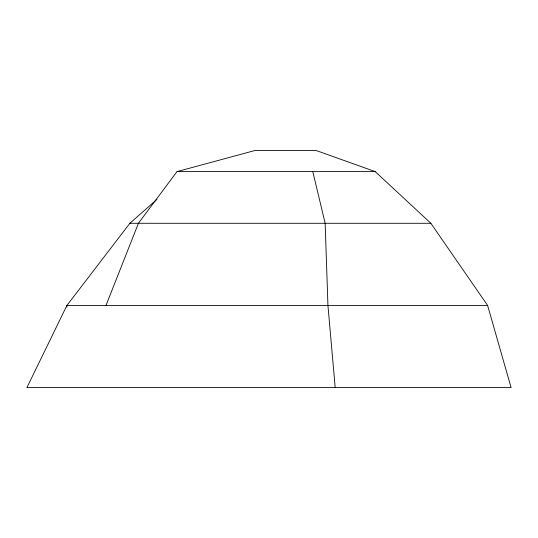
<?xml version="1.0" encoding="UTF-8"?>
<svg xmlns="http://www.w3.org/2000/svg" width="538" height="538" viewBox="0 0 538 538"><rect width="100%" height="100%" fill="white"/><g stroke="black" fill="none" stroke-linecap="round" stroke-linejoin="round"><path stroke-width="0.81" d="M105.993 305.443L138.427 223.283L176.995 171.602L255.315 150.405L315.88 150.405L375.215 171.602L430.864 223.283L487.61 305.443L511.1 387.595L26.9 387.595L66.92 305.443L129.887 223.283L156.948 199.39M176.995 171.602L375.215 171.602M129.887 223.283L430.864 223.283M487.61 305.443L66.92 305.443L66.92 307.117M312.78 171.602L325.154 223.283L327.938 305.443L335.194 387.595"/></g></svg>
